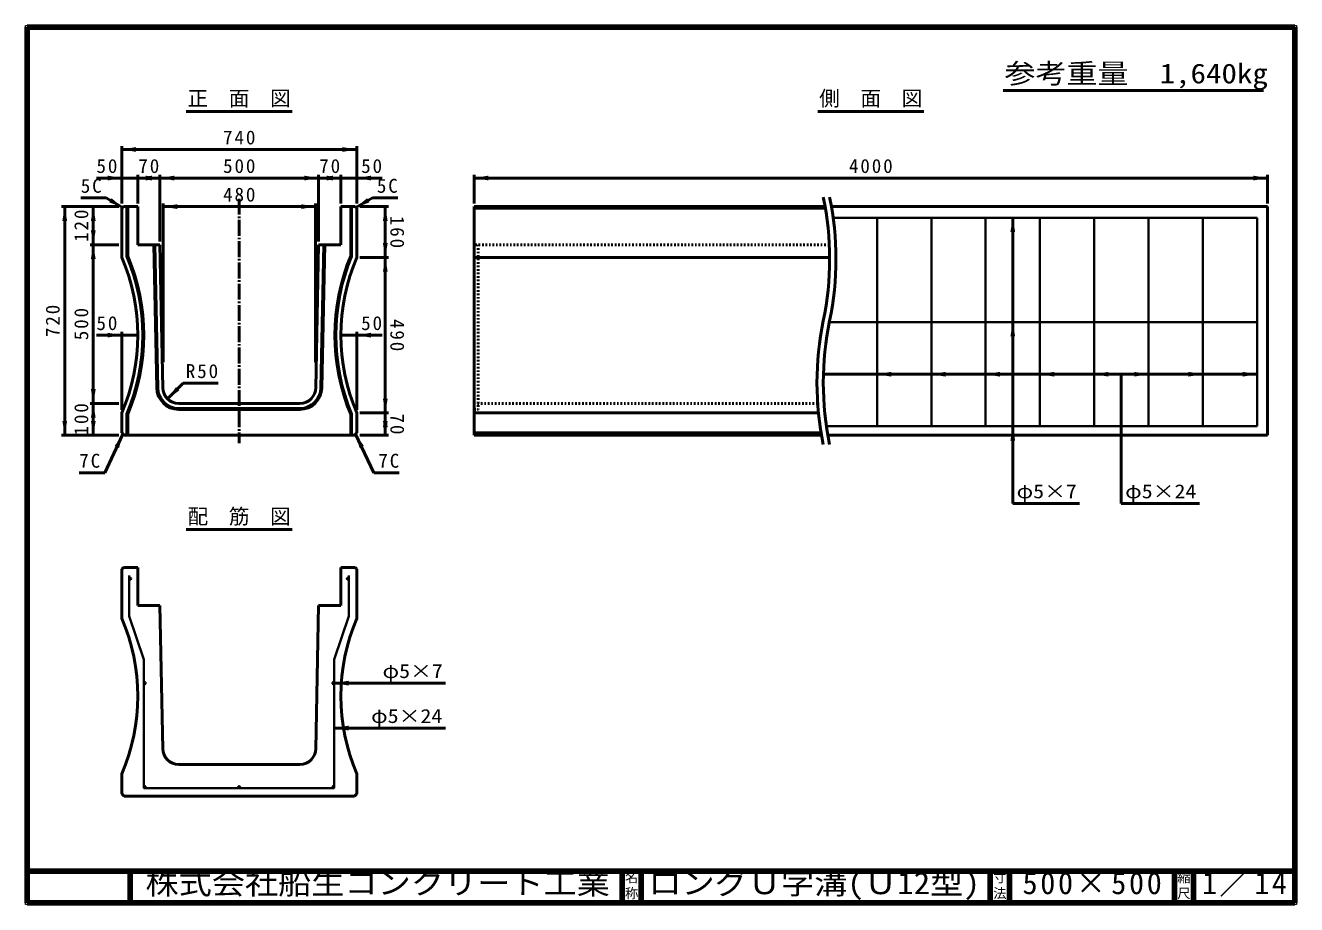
# Model space of a CAD drawing. Units: millimetres, scale not verified. Extents: x 100 to 4105, y 100 to 2870.
import ezdxf
from ezdxf.enums import TextEntityAlignment as Align

# ---------------------------------------------------------------- set-up
doc = ezdxf.new("R2010")
doc.units = ezdxf.units.MM
doc.header["$LTSCALE"] = 5
doc.linetypes.add('USER1', pattern=[13.4, 10, -1.2, 1, -1.2])
doc.linetypes.add('USER2', pattern=[2.2, 1, -1.2])
doc.layers.add('V-nasSTD', color=7, linetype='Continuous', lineweight=50)
doc.styles.add('ＭＳ ゴシック', font='')
doc.styles.get('ＭＳ ゴシック').set_extended_font_data('MS Gothic')

msp = doc.modelspace()

# ---------------------------------------------------------------- hatches: boundary and pattern name
at = {"layer": 'V-nasSTD'}
for points in [[(448.846, 2486.605), (403.846, 2479.105), (448.846, 2471.605)], [(1098.846, 2471.605), (1143.846, 2479.105), (1098.846, 2486.605)], [(358.846, 2381.605), (403.846, 2389.105), (358.846, 2396.605)], [(498.846, 2396.605), (453.846, 2389.105), (498.846, 2381.605)], [(478.846, 2381.605), (523.846, 2389.105), (478.846, 2396.605)], [(568.846, 2396.605), (523.846, 2389.105), (568.846, 2381.605)], [(978.846, 2381.605), (1023.846, 2389.105), (978.846, 2396.605)], [(1068.846, 2396.605), (1023.846, 2389.105), (1068.846, 2381.605)], [(1048.846, 2381.605), (1093.846, 2389.105), (1048.846, 2396.605)], [(1188.846, 2381.605), (1143.846, 2389.105), (1188.846, 2396.605)], [(1558.846, 2396.605), (1513.846, 2389.105), (1558.846, 2381.605)], [(3968.846, 2381.605), (4013.846, 2389.105), (3968.846, 2396.605)], [(371.125, 2325.6), (406.346, 2296.605), (363.625, 2312.61)], [(1176.567, 2325.6), (1141.346, 2296.605), (1184.067, 2312.61)], [(216.346, 2254.105), (223.846, 2299.105), (231.346, 2254.105)], [(306.346, 2254.105), (313.846, 2299.105), (321.346, 2254.105)], [(578.845, 2306.605), (533.845, 2299.105), (578.845, 2291.605)], [(968.845, 2291.605), (1013.845, 2299.105), (968.845, 2306.605)], [(1226.346, 2254.105), (1233.846, 2299.105), (1241.346, 2254.105)], [(3203.346, 2219.105), (3210.846, 2264.105), (3218.346, 2219.105)], [(321.346, 2224.105), (313.846, 2179.105), (306.346, 2224.105)], [(306.346, 2134.105), (313.846, 2179.105), (321.346, 2134.105)], [(1241.346, 2184.105), (1233.846, 2139.105), (1226.346, 2184.105)], [(1226.346, 2094.105), (1233.846, 2139.105), (1241.346, 2094.105)], [(3203.346, 1889.932), (3210.846, 1934.932), (3218.346, 1889.932)], [(358.846, 1901.605), (403.846, 1894.105), (358.846, 1886.605)], [(1188.846, 1901.605), (1143.846, 1894.105), (1188.846, 1886.605)], [(2828.346, 1763.518), (2783.346, 1771.018), (2828.346, 1778.518)], [(2999.346, 1763.518), (2954.346, 1771.018), (2999.346, 1778.518)], [(3170.346, 1763.518), (3125.346, 1771.018), (3170.346, 1778.518)], [(3341.346, 1763.518), (3296.346, 1771.018), (3341.346, 1778.518)], [(3512.346, 1763.518), (3467.346, 1771.018), (3512.346, 1778.518)], [(3593.346, 1778.518), (3638.346, 1771.018), (3593.346, 1763.518)], [(3764.346, 1778.518), (3809.346, 1771.018), (3764.346, 1763.518)], [(3935.346, 1778.518), (3980.346, 1771.018), (3935.346, 1763.518)], [(321.346, 1724.105), (313.846, 1679.105), (306.346, 1724.105)], [(574.372, 1730.521), (547.856, 1693.398), (584.979, 1719.914)], [(1241.346, 1694.105), (1233.846, 1649.105), (1226.346, 1694.105)], [(306.346, 1634.105), (313.846, 1679.105), (321.346, 1634.105)], [(1226.346, 1604.105), (1233.846, 1649.105), (1241.346, 1604.105)], [(231.346, 1624.105), (223.846, 1579.105), (216.346, 1624.105)], [(321.346, 1624.105), (313.846, 1579.105), (306.346, 1624.105)], [(1241.346, 1624.105), (1233.846, 1579.105), (1226.346, 1624.105)], [(3203.346, 1562.105), (3210.846, 1607.105), (3218.346, 1562.105)], [(407.346, 1582.605), (381.384, 1545.092), (394.954, 1538.699)], [(1140.346, 1582.605), (1166.308, 1545.092), (1152.738, 1538.699)], [(427.354, 1126.869, -1), (433.354, 1126.869, -1)], [(1118.846, 1126.869, 1), (1112.846, 1126.869, 1)], [(1118.1, 805.196), (1073.1, 797.696), (1118.1, 790.196)], [(473.1, 797.696, 1), (479.1, 797.696, 1)], [(1073.1, 797.696, 1), (1067.1, 797.696, 1)], [(1118.1, 663.611), (1073.1, 656.111), (1118.1, 648.611)], [(473.1, 469.869, 0.41421), (476.1, 466.869, 0.66818), (478.221, 471.99, 0.66818)], [(773.1, 466.869, 1), (773.1, 472.869, 1)], [(1073.1, 469.869, 0.66818), (1067.979, 471.99, 0.66818), (1070.1, 466.869, 0.41421)]]:
    msp.add_hatch(color=256, dxfattribs=at).paths.add_polyline_path(points)

# ---------------------------------------------------------------- linework, layer by layer
at = {"layer": 'V-nasSTD', "lineweight": 100}
for p, q in [((105, 2865), (105, 105)), ((4100, 2865), (105, 2865)), ((4100, 105), (4100, 2865)), ((105, 205), (4100, 205)), ((430, 205), (430, 105)), ((1980, 205), (1980, 105)), ((2040, 205), (2040, 105)), ((3140, 205), (3140, 105)), ((3200, 205), (3200, 105)), ((3720, 205), (3720, 105)), ((3780, 205), (3780, 105)), ((105, 105), (4100, 105))]:
    msp.add_line(p, q, dxfattribs=at)
at = {"layer": 'V-nasSTD'}
for p, q in [((3180.536, 2664.753), (4000.536, 2664.753)), ((606.846, 2599.105), (940.846, 2599.105)), ((2596.846, 2599.105), (2930.846, 2599.105)), ((403.846, 2489.105), (403.846, 2309.105)), ((1143.846, 2489.105), (1143.846, 2309.105)), ((1143.846, 2479.105), (403.846, 2479.105)), ((403.846, 2389.105), (323.846, 2389.105)), ((453.846, 2389.105), (403.846, 2389.105)), ((453.846, 2399.105), (453.846, 2309.105)), ((523.846, 2389.105), (453.846, 2389.105)), ((523.846, 2399.105), (523.846, 2189.105)), ((1023.846, 2389.105), (523.846, 2389.105)), ((1023.846, 2399.105), (1023.846, 2189.105)), ((1093.846, 2389.105), (1023.846, 2389.105)), ((1093.846, 2399.105), (1093.846, 2309.105)), ((1093.846, 2389.105), (1143.846, 2389.105)), ((1143.846, 2389.105), (1223.846, 2389.105)), ((1513.846, 2399.105), (1513.846, 2309.105)), ((4013.846, 2389.105), (1513.846, 2389.105)), ((4013.846, 2399.105), (4013.846, 2309.105)), ((274.384, 2326.605), (354.384, 2326.605)), ((406.346, 2296.605), (354.384, 2326.605)), ((1141.346, 2296.605), (1193.307, 2326.605)), ((1273.307, 2326.605), (1193.307, 2326.605)), ((393.846, 2299.105), (213.846, 2299.105)), ((223.846, 2299.105), (223.846, 1579.105)), ((313.846, 2299.105), (313.846, 2179.105)), ((403.846, 2294.105), (408.846, 2299.105)), ((403.846, 2294.105), (403.846, 2139.105)), ((408.846, 2299.105), (453.846, 2299.105)), ((419.846, 2299.105), (419.846, 2142.349)), ((422.846, 2299.105), (422.846, 2142.952)), ((453.846, 2299.105), (453.846, 2179.105)), ((533.845, 2309.105), (533.845, 1809.105)), ((533.845, 2299.105), (1013.845, 2299.105)), ((1013.845, 2309.105), (1013.845, 1809.105)), ((1138.846, 2299.105), (1093.846, 2299.105)), ((1093.846, 2299.105), (1093.846, 2179.105)), ((1124.846, 2142.952), (1124.846, 2299.105)), ((1127.846, 2142.349), (1127.846, 2299.105)), ((1138.846, 2299.105), (1143.846, 2294.105)), ((1143.846, 2139.105), (1143.846, 2294.105)), ((1243.846, 2299.105), (1153.846, 2299.105)), ((1233.846, 2299.105), (1233.846, 2139.105)), ((1513.846, 2299.105), (1513.846, 1579.105)), ((2619.569, 2299.105), (1513.846, 2299.105)), ((2620.427, 2294.105), (1513.846, 2294.105)), ((2639.569, 2299.105), (4013.846, 2299.105)), ((4013.846, 1579.105), (4013.846, 2299.105)), ((3210.846, 2264.105), (3210.846, 1364.105)), ((393.846, 2179.105), (303.846, 2179.105)), ((313.846, 2179.105), (313.846, 1679.105)), ((523.846, 2179.105), (453.846, 2179.105)), ((504.842, 2179.105), (513.87, 1727.725)), ((507.843, 2179.105), (516.869, 1727.785)), ((523.846, 2179.105), (532.866, 1728.105)), ((1023.846, 2179.105), (1014.826, 1728.105)), ((1093.846, 2179.105), (1023.846, 2179.105)), ((1039.849, 2179.105), (1030.823, 1727.785)), ((1042.85, 2179.105), (1033.822, 1727.725)), ((1243.846, 2139.105), (1153.846, 2139.105)), ((1233.846, 2139.105), (1233.846, 1649.105)), ((2633.52, 2139.105), (1513.846, 2139.105)), ((403.846, 1894.105), (323.846, 1894.105)), ((403.846, 1904.105), (403.846, 1659.105)), ((453.846, 1894.105), (403.846, 1894.105)), ((1093.846, 1894.105), (1143.846, 1894.105)), ((1143.846, 1904.105), (1143.846, 1659.105)), ((1143.846, 1894.105), (1223.846, 1894.105)), ((3980.346, 1771.018), (2614.223, 1771.018)), ((3552.846, 1771.018), (3552.846, 1364.105)), ((547.856, 1693.398), (597.353, 1742.895)), ((597.353, 1742.895), (707.353, 1742.895)), ((393.846, 1679.105), (303.846, 1679.105)), ((313.846, 1679.105), (313.846, 1579.105)), ((403.846, 1649.105), (403.846, 1586.105)), ((419.846, 1645.861), (419.846, 1579.105)), ((422.846, 1645.257), (422.846, 1579.105)), ((582.856, 1679.105), (964.836, 1679.105)), ((582.856, 1663.105), (964.836, 1663.105)), ((582.856, 1660.105), (964.836, 1660.105)), ((1124.846, 1579.105), (1124.846, 1645.257)), ((1127.846, 1579.105), (1127.846, 1645.861)), ((1143.846, 1586.105), (1143.846, 1649.105)), ((1243.846, 1649.105), (1153.846, 1649.105)), ((1233.846, 1649.105), (1233.846, 1579.105)), ((2598.555, 1649.105), (1513.846, 1649.105)), ((393.846, 1579.105), (213.846, 1579.105)), ((349.777, 1460.397), (407.346, 1582.605)), ((403.846, 1586.105), (410.846, 1579.105)), ((410.846, 1579.105), (1136.846, 1579.105)), ((1143.846, 1586.105), (1136.846, 1579.105)), ((1197.914, 1460.397), (1140.346, 1582.605)), ((1243.846, 1579.105), (1153.846, 1579.105)), ((2606.928, 1586.105), (1513.846, 1586.105)), ((2608.122, 1579.105), (1513.846, 1579.105)), ((4013.846, 1579.105), (2628.122, 1579.105)), ((269.777, 1460.397), (349.777, 1460.397)), ((1277.914, 1460.397), (1197.914, 1460.397)), ((3210.846, 1364.105), (3420.846, 1364.105)), ((3552.846, 1364.105), (3798.846, 1364.105)), ((606.846, 1281.869), (940.846, 1281.869)), ((403.846, 1156.869), (408.846, 1161.869)), ((408.846, 1161.869), (453.846, 1161.869)), ((453.846, 1161.869), (453.846, 1041.869)), ((1138.846, 1161.869), (1093.846, 1161.869)), ((1093.846, 1161.869), (1093.846, 1041.869)), ((1138.846, 1161.869), (1143.846, 1156.869)), ((403.846, 1156.869), (403.846, 1001.869)), ((1143.846, 1001.869), (1143.846, 1156.869)), ((523.846, 1041.869), (453.846, 1041.869)), ((523.846, 1041.869), (532.866, 590.869)), ((1023.846, 1041.869), (1014.826, 590.869)), ((1093.846, 1041.869), (1023.846, 1041.869)), ((1073.1, 797.696), (1423.1, 797.696)), ((1073.1, 656.111), (1423.1, 656.111)), ((582.856, 541.869), (964.836, 541.869)), ((403.846, 511.869), (403.846, 448.869)), ((1143.846, 448.869), (1143.846, 511.869)), ((403.846, 448.869), (410.846, 441.869)), ((410.846, 441.869), (1136.846, 441.869)), ((1143.846, 448.869), (1136.846, 441.869))]:
    msp.add_line(p, q, dxfattribs=at)
at = {"layer": 'V-nasSTD', "linetype": 'USER1'}
msp.add_line((773.846, 2324.105), (773.846, 1554.105), dxfattribs=at)
at = {"layer": 'V-nasSTD', "lineweight": 35}
for p, q in [((2645.009, 2264.105), (3980.346, 2264.105)), ((2783.346, 2264.105), (2783.346, 1607.105)), ((2954.346, 2264.105), (2954.346, 1607.105)), ((3125.346, 2264.105), (3125.346, 1607.105)), ((3296.346, 2264.105), (3296.346, 1607.105)), ((3467.346, 2264.105), (3467.346, 1607.105)), ((3638.346, 2264.105), (3638.346, 1607.105)), ((3809.346, 2264.105), (3809.346, 1607.105)), ((3980.346, 2264.105), (3980.346, 1607.105)), ((3980.346, 1934.932), (2632.99, 1934.932)), ((3980.346, 1607.105), (2623.665, 1607.105)), ((427.354, 1008.869), (427.354, 1136.869)), ((1118.846, 1008.869), (1118.846, 1136.869)), ((427.354, 1008.869), (473.1, 871.869)), ((1118.846, 1008.869), (1073.1, 871.869)), ((473.1, 466.869), (473.1, 871.869)), ((1073.1, 466.869), (1073.1, 871.869)), ((473.1, 466.869), (1073.1, 466.869))]:
    msp.add_line(p, q, dxfattribs=at)
at = {"layer": 'V-nasSTD', "linetype": 'USER2'}
for p, q in [((2632.791, 2179.105), (1513.846, 2179.105)), ((1526.346, 2179.105), (1526.346, 1660.105)), ((2596.047, 1679.105), (1513.846, 1679.105)), ((1513.846, 1660.105), (1526.346, 1660.105))]:
    msp.add_line(p, q, dxfattribs=at)
at = {"layer": 'V-nasSTD', "lineweight": 13}
msp.add_lwpolyline([(100, 100), (100, 2870), (4105, 2870), (4105, 100)], close=True, dxfattribs=at)
at = {"layer": 'V-nasSTD', "lineweight": 35}
for centre in [(430.354, 1126.869), (1115.846, 1126.869), (476.1, 797.696), (1070.1, 797.696), (476.1, 469.869), (773.1, 469.869), (1070.1, 469.869)]:
    msp.add_circle(centre, 3, dxfattribs=at)
at = {"layer": 'V-nasSTD'}
for centre, radius, start, end in [((1673.221, 2134.105), 960.625, 348.28797, 11.71203), ((1693.221, 2134.105), 960.625, 348.28797, 11.71203), ((-171.404, 1894.105), 625.25, 336.93076, 23.06924), ((-171.404, 1894.105), 641.25, 337.22428, 22.77572), ((-171.404, 1894.105), 644.25, 337.27808, 22.72192), ((1719.096, 1894.105), 644.25, 157.27808, 202.72192), ((1719.096, 1894.105), 641.25, 157.22428, 202.77572), ((1719.096, 1894.105), 625.25, 156.93076, 203.06924), ((3554.471, 1744.105), 960.625, 168.28797, 191.71203), ((3574.471, 1744.105), 960.625, 168.28797, 191.71203), ((582.856, 1729.105), 69, 181.14576, 270), ((582.856, 1729.105), 66, 181.14576, 270), ((582.856, 1729.105), 50, 181.14576, 270), ((964.836, 1729.105), 50, 270, 358.85424), ((964.836, 1729.105), 66, 270, 358.85424), ((964.836, 1729.105), 69, 270, 358.85424), ((-171.404, 756.869), 625.25, 336.93076, 23.06924), ((1719.096, 756.869), 625.25, 156.93076, 203.06924), ((582.856, 591.869), 50, 181.14576, 270), ((964.836, 591.869), 50, 270, 358.85424)]:
    msp.add_arc(centre, radius, start, end, dxfattribs=at)

# ---------------------------------------------------------------- texts
at = {"layer": 'V-nasSTD', "style": 'ＭＳ ゴシック'}
for s, height, width, p in [('参考重量\u30001,640kg', 62.32, 1.15, (3184.536, 2749.753)), ('φ5×7', 43.99, 1.15, (3222.846, 1424.105)), ('φ5×24', 43.99, 1.15, (3564.846, 1424.105)), ('φ5×7', 43.99, 1.15, (1225.1, 857.696)), ('φ5×24', 43.99, 1.15, (1189.1, 716.111)), ('株式会社船生コンクリート工業', 69.65, 1.1, (478.25, 202.5)), ('ロングＵ字溝(Ｕ12型)', 69.65, 1.1, (2062.75, 202.5))]:
    msp.add_text(s, height=height, dxfattribs=dict(at, width=width)).set_placement(p, align=Align.TOP_LEFT)
for s, height, p in [('正\u3000面\u3000図', 47.65, (610.842, 2664.105)), ('側\u3000面\u3000図', 47.65, (2600.842, 2664.105)), ('配\u3000筋\u3000図', 47.65, (610.842, 1346.869)), ('名', 30.79, (1988.982, 200.999)), ('寸', 30.79, (3148.982, 200.999)), ('縮', 30.79, (3728.982, 200.999)), ('称', 30.79, (1988.976, 151.01)), ('法', 30.79, (3148.976, 151.01)), ('尺', 30.79, (3728.976, 151.01))]:
    msp.add_text(s, height=height, dxfattribs=at).set_placement(p, align=Align.TOP_LEFT)
at = {"layer": 'V-nasSTD', "attachment_point": 1, "style": 'ＭＳ ゴシック'}
for s, insert, char_height in [('\\T1.2;740', (722.859, 2539.105), 43.99), ('\\T1.2;50', (323.846, 2449.105), 43.99), ('\\T1.2;70', (455.846, 2449.105), 43.99), ('\\T1.2;500', (722.859, 2449.105), 43.99), ('\\T1.2;70', (1025.846, 2449.105), 43.99), ('\\T1.2;50', (1157.846, 2449.105), 43.99), ('\\T1.2;4000', (2694.74, 2449.105), 43.99), ('\\T1.2;5C', (274.384, 2386.605), 43.99), ('\\T1.2;5C', (1207.307, 2386.605), 43.99), ('\\T1.2;480', (722.859, 2359.105), 43.99), ('\\T1.2;50', (323.846, 1954.105), 43.99), ('\\T1.2;50', (1157.846, 1954.105), 43.99), ('\\T1.2;R50', (605.353, 1802.895), 43.99), ('\\T1.2;7C', (269.777, 1520.397), 43.99), ('\\T1.2;7C', (1211.914, 1520.397), 43.99), ('\\T1.18;500×500', (3241.581, 202.508), 69.65), ('\\T1.16;1／14', (3807.033, 202.582), 69.65)]:
    msp.add_mtext(s, dxfattribs=dict(at, insert=insert, char_height=char_height))
at = {"layer": 'V-nasSTD', "char_height": 43.99, "attachment_point": 1, "style": 'ＭＳ ゴシック'}
for s, insert, rotation in [('\\T1.2;120', (253.846, 2188.092), 90), ('\\T1.2;160', (1293.846, 2270.092), 270), ('\\T1.2;720', (163.846, 1888.092), 90), ('\\T1.2;500', (253.846, 1878.092), 90), ('\\T1.2;490', (1293.846, 1945.092), 270), ('\\T1.2;100', (253.846, 1578.092), 90), ('\\T1.2;70', (1293.846, 1647.118), 270)]:
    msp.add_mtext(s, dxfattribs=dict(at, insert=insert, rotation=rotation))

doc.saveas('drawing.dxf')
